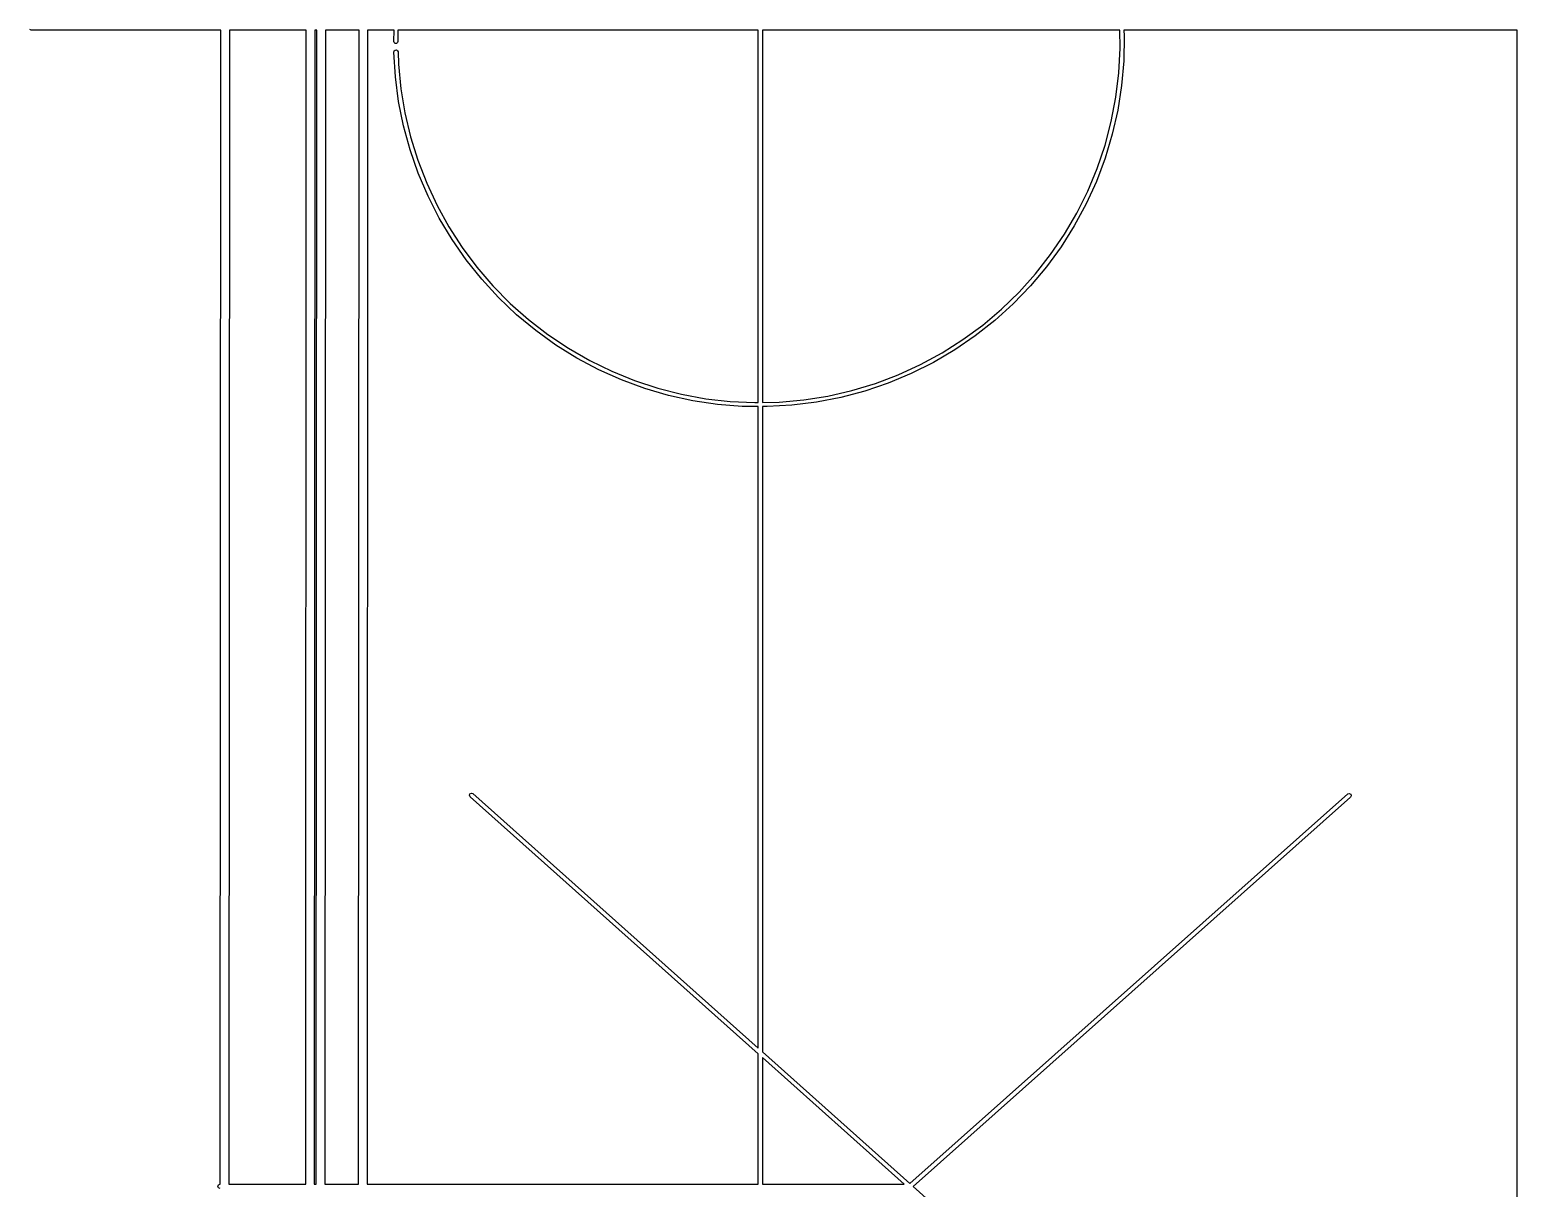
# Model space of a CAD drawing. Extents: x 4.21 to 6.96, y -6.1 to -1.66.
# Drawn here: x 4.249 to 5.621, y -4.833 to -3.765 of the extents above; entities that cross this region are included whole.
import ezdxf

# ---------------------------------------------------------------- set-up
doc = ezdxf.new("R2010")
doc.units = 0
doc.header["$MEASUREMENT"] = 0
doc.layers.add('BLACK', color=7, linetype='CONTINUOUS')

msp = doc.modelspace()

# ---------------------------------------------------------------- linework, layer by layer
at = {"layer": 'BLACK', "linetype": 'CONTINUOUS'}
for p, q in [((4.25079, -3.76535), (4.2494, -3.76478)), ((4.42558, -3.76535), (4.25079, -3.76535)), ((4.42504, -4.82913), (4.42558, -3.76535)), ((4.43346, -3.76535), (4.43291, -4.82913)), ((4.50432, -3.76535), (4.43346, -3.76535)), ((4.50377, -4.82913), (4.50432, -3.76535)), ((4.51219, -3.76535), (4.51165, -4.82913)), ((4.51409, -3.76535), (4.51219, -3.76535)), ((4.51354, -4.82913), (4.51409, -3.76535)), ((4.52196, -3.76535), (4.52141, -4.82913)), ((4.553, -3.76535), (4.52196, -3.76535)), ((4.55246, -4.82913), (4.553, -3.76535)), ((4.56088, -3.76535), (4.56033, -4.82913)), ((4.58525, -3.76535), (4.56088, -3.76535)), ((4.58489, -3.77575), (4.58525, -3.76535)), ((4.58883, -3.76535), (4.58883, -3.77575)), ((4.92087, -3.76535), (4.58883, -3.76535)), ((4.92087, -4.10868), (4.92087, -3.76535)), ((4.9248, -3.76535), (4.9248, -4.10859)), ((5.25436, -3.76535), (4.9248, -3.76535)), ((5.25461, -3.78218), (5.25436, -3.76535)), ((5.25838, -3.77081), (5.25793, -3.79369)), ((5.25811, -3.76535), (5.25838, -3.77081)), ((5.62068, -3.76535), (5.25811, -3.76535)), ((5.62068, -5.59052), (5.62068, -3.76535)), ((4.58527, -3.77691), (4.58489, -3.77575)), ((4.58504, -3.78566), (4.58538, -3.78449)), ((4.58625, -3.77763), (4.58527, -3.77691)), ((4.58538, -3.78449), (4.58634, -3.78374)), ((4.58747, -3.77763), (4.58625, -3.77763)), ((4.58634, -3.78374), (4.58756, -3.78371)), ((4.58846, -3.77691), (4.58747, -3.77763)), ((4.58756, -3.78371), (4.58857, -3.78439)), ((4.58883, -3.77575), (4.58846, -3.77691)), ((4.58857, -3.78439), (4.58898, -3.78554)), ((5.2534, -3.80478), (5.25461, -3.78218)), ((4.58649, -3.8085), (4.58504, -3.78566)), ((4.58504, -3.78566), (4.58504, -3.78566)), ((4.58898, -3.78554), (4.58898, -3.78554)), ((4.58898, -3.78554), (4.58931, -3.79685)), ((4.58931, -3.79685), (4.59151, -3.81938)), ((5.25793, -3.79369), (5.25594, -3.81649)), ((4.58949, -3.83119), (4.58649, -3.8085)), ((5.25066, -3.82725), (5.2534, -3.80478)), ((4.59151, -3.81938), (4.59523, -3.8417)), ((5.25594, -3.81649), (5.2524, -3.8391)), ((4.59402, -3.85362), (4.58949, -3.83119)), ((5.24641, -3.84948), (5.25066, -3.82725)), ((5.2524, -3.8391), (5.24733, -3.86142)), ((4.59523, -3.8417), (4.60047, -3.86372)), ((5.24065, -3.87136), (5.24641, -3.84948)), ((4.60007, -3.87569), (4.59402, -3.85362)), ((4.60047, -3.86372), (4.60718, -3.88533)), ((5.24733, -3.86142), (5.24076, -3.88334)), ((4.6076, -3.89731), (4.60007, -3.87569)), ((5.23342, -3.89281), (5.24065, -3.87136)), ((4.60718, -3.88533), (4.61535, -3.90644)), ((5.22475, -3.91372), (5.23342, -3.89281)), ((5.24076, -3.88334), (5.23272, -3.90477)), ((4.61658, -3.91836), (4.6076, -3.89731)), ((4.61535, -3.90644), (4.62493, -3.92694)), ((5.23272, -3.90477), (5.22324, -3.9256)), ((4.62697, -3.93875), (4.61658, -3.91836)), ((5.21468, -3.93398), (5.22475, -3.91372)), ((4.62493, -3.92694), (4.63589, -3.94675)), ((5.20325, -3.95352), (5.21468, -3.93398)), ((5.22324, -3.9256), (5.21236, -3.94574)), ((4.63872, -3.95839), (4.62697, -3.93875)), ((4.63589, -3.94675), (4.64816, -3.96576)), ((5.21236, -3.94574), (5.20015, -3.96509)), ((4.65178, -3.97719), (4.63872, -3.95839)), ((5.19053, -3.97224), (5.20325, -3.95352)), ((4.64816, -3.96576), (4.6617, -3.9839)), ((5.17656, -3.99005), (5.19053, -3.97224)), ((5.20015, -3.96509), (5.18664, -3.98357)), ((4.66608, -3.99505), (4.65178, -3.97719)), ((4.6617, -3.9839), (4.67644, -4.00108)), ((5.16142, -4.00687), (5.17656, -3.99005)), ((5.18664, -3.98357), (5.17191, -4.00109)), ((4.68157, -4.0119), (4.66608, -3.99505)), ((4.67644, -4.00108), (4.69231, -4.01721)), ((5.17191, -4.00109), (5.15603, -4.01757)), ((4.69816, -4.02767), (4.68157, -4.0119)), ((4.69231, -4.01721), (4.70924, -4.03223)), ((5.15603, -4.01757), (5.13906, -4.03293)), ((5.14517, -4.02262), (5.16142, -4.00687)), ((4.71579, -4.04226), (4.69816, -4.02767)), ((5.12788, -4.03723), (5.14517, -4.02262)), ((4.70924, -4.03223), (4.72715, -4.04607)), ((4.73437, -4.05563), (4.71579, -4.04226)), ((5.10965, -4.05064), (5.12788, -4.03723)), ((5.13906, -4.03293), (5.12109, -4.0471)), ((4.72715, -4.04607), (4.74596, -4.05866)), ((4.75381, -4.06771), (4.73437, -4.05563)), ((4.74596, -4.05866), (4.76558, -4.06994)), ((5.09054, -4.06277), (5.10965, -4.05064)), ((5.12109, -4.0471), (5.1022, -4.06002)), ((4.77403, -4.07843), (4.75381, -4.06771)), ((4.76558, -4.06994), (4.78593, -4.07986)), ((5.08248, -4.07163), (5.06201, -4.08187)), ((5.07066, -4.07358), (5.09054, -4.06277)), ((5.1022, -4.06002), (5.08248, -4.07163)), ((4.79493, -4.08776), (4.77403, -4.07843)), ((4.78593, -4.07986), (4.80689, -4.08837)), ((5.02892, -4.09102), (5.05008, -4.08301)), ((5.06201, -4.08187), (5.04089, -4.0907)), ((5.05008, -4.08301), (5.07066, -4.07358)), ((4.81641, -4.09565), (4.79493, -4.08776)), ((4.80689, -4.08837), (4.82839, -4.09545)), ((4.83839, -4.10206), (4.81641, -4.09565)), ((4.82839, -4.09545), (4.85032, -4.10104)), ((4.9852, -4.10265), (5.00725, -4.09758)), ((5.01923, -4.09807), (4.99711, -4.10395)), ((5.00725, -4.09758), (5.02892, -4.09102)), ((5.04089, -4.0907), (5.01923, -4.09807)), ((4.86074, -4.10696), (4.83839, -4.10206)), ((4.85032, -4.10104), (4.87258, -4.10514)), ((4.88338, -4.11033), (4.86074, -4.10696)), ((4.87258, -4.10514), (4.89507, -4.10771)), ((4.90619, -4.11216), (4.88338, -4.11033)), ((4.89507, -4.10771), (4.91768, -4.10875)), ((4.92087, -4.11233), (4.90619, -4.11216)), ((4.91768, -4.10875), (4.92087, -4.10868)), ((4.92087, -4.70358), (4.92087, -4.11233)), ((4.9248, -4.10859), (4.9403, -4.10825)), ((4.92908, -4.11243), (4.9248, -4.11238)), ((4.9248, -4.11238), (4.9248, -4.7071)), ((4.95193, -4.11115), (4.92908, -4.11243)), ((4.9403, -4.10825), (4.96285, -4.10621)), ((4.97464, -4.10832), (4.95193, -4.11115)), ((4.96285, -4.10621), (4.9852, -4.10265)), ((4.99711, -4.10395), (4.97464, -4.10832)), ((4.65473, -4.47058), (4.65522, -4.46916)), ((4.65522, -4.46916), (4.65658, -4.46851)), ((4.65658, -4.46851), (4.658, -4.469)), ((4.658, -4.469), (4.92087, -4.70358)), ((5.06072, -4.82839), (5.46444, -4.4694)), ((5.46444, -4.4694), (5.46586, -4.4689)), ((5.46586, -4.4689), (5.46722, -4.46956)), ((5.46722, -4.46956), (5.46771, -4.47098)), ((4.65538, -4.47194), (4.65473, -4.47058)), ((4.92087, -4.70886), (4.65538, -4.47194)), ((5.46706, -4.47234), (5.06368, -4.83103)), ((5.46771, -4.47098), (5.46706, -4.47234)), ((4.92087, -4.82913), (4.92087, -4.70886)), ((4.9248, -4.7071), (5.06072, -4.82839)), ((5.05564, -4.82913), (4.9248, -4.71237)), ((4.9248, -4.71237), (4.9248, -4.82913)), ((4.42283, -4.8311), (4.42341, -4.82971)), ((4.42341, -4.83249), (4.42283, -4.8311)), ((4.42341, -4.82971), (4.4248, -4.82913)), ((4.4248, -4.83307), (4.42341, -4.83249)), ((4.4248, -4.82913), (4.42504, -4.82913)), ((4.43291, -4.82913), (4.50377, -4.82913)), ((4.51165, -4.82913), (4.51354, -4.82913)), ((4.52141, -4.82913), (4.55246, -4.82913)), ((4.56033, -4.82913), (4.92087, -4.82913)), ((4.9248, -4.82913), (5.05564, -4.82913)), ((5.06368, -4.83103), (5.46666, -5.19066))]:
    msp.add_line(p, q, dxfattribs=at)

doc.saveas('drawing.dxf')
